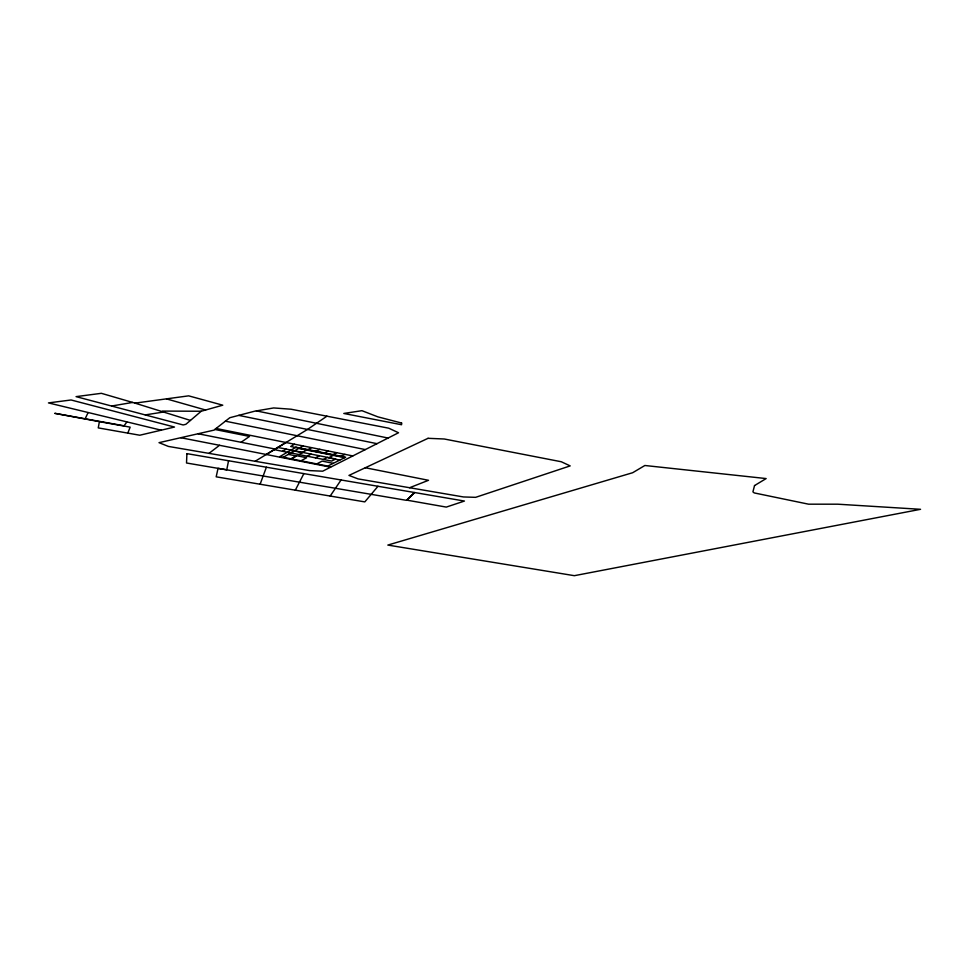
<?xml version="1.0" encoding="UTF-8"?>
<svg xmlns="http://www.w3.org/2000/svg" width="969" height="969" viewBox="0 0 969 969"><rect width="100%" height="100%" fill="white"/><g stroke="black" fill="none" stroke-linecap="round" stroke-linejoin="round"><path stroke-width="1.45" d="M126.806 422.109L124.032 425.791L54.773 413.327L99.383 421.648L98.257 427.898L139.778 435.226L174.505 427.05L71.076 399.979L48.45 402.91L161.363 430.224M228.551 460.747L226.746 469.832L218.037 468.354L216.184 476.821L364.816 501.894L377.983 486.281M266.39 467.215L260.116 484.234M127.823 433.046L130.161 427.147L99.383 421.648M88.009 412.758L85.272 418.511M303.878 473.611L295.315 490.169M341.076 479.97L330.187 496.043M190.445 420.425L201.213 411.244L222.773 405.187L188.652 395.849L134.994 403.128L101.37 393.317L76.066 396.636L183.153 424.955L185.842 424.313L190.445 420.425L134.994 403.128M330.599 467.179L322.689 471.188L309.729 470.619L168.388 446.418L159.013 442.663L213.955 430.139L229.835 417.712L254.629 411.207L273.682 407.937L291.063 409.221L388.751 428.201L398.525 432.755L330.611 467.191L266.245 454.485L307.476 429.461L326.928 416.185M209.001 453.371L219.527 445.292L266.269 454.485L286 442.506M241.075 442.288L249.53 436.413L214.827 429.461M255.138 461.268L266.269 454.485M282.536 451.288L286.206 449.119M294.515 444.226L290.688 446.479L340.688 456.508L344.928 454.376M290.785 452.935L294.528 450.791M299.094 448.162L302.982 445.934M283.311 457.271L298.731 448.429L344.746 457.634M291.039 458.809L296.163 455.939L288.35 454.388M306.725 450.028L302.195 452.559L294.285 450.985M291.342 458.858L296.865 455.769L306.652 457.719L301.008 460.784M299.009 454.57L302.812 452.45M307.476 449.846L311.424 447.63M307.209 456.205L311.085 454.098M315.821 451.518L319.843 449.325M315.385 457.84L319.322 455.745M324.143 453.189L328.237 451.009M323.525 459.463L327.534 457.392M332.428 454.849L336.594 452.693M316.754 463.897L322.156 461.111L333.3 463.339M333.336 455.345L328.539 457.828L339.828 460.081M409.584 487.722L428.516 480.297L365.313 467.748M111.798 405.987L132.644 402.438M145.289 414.889L164.742 411.837M162.489 411.086L201.213 411.244M180.755 437.709L219.527 445.292M198.1 433.749L275.22 449.071M274.251 449.64L331.64 461.074L335.71 459.027L277.849 447.448M216.087 428.468L352.813 455.927M365.325 449.58L225.402 421.188M238.737 415.374L376.977 443.669M256.41 410.892L388.084 438.049M166.523 398.889L205.622 410.008M401.614 423.041L401.566 424.737L343.801 413.46L361.946 410.686L377.898 416.864L401.614 423.041M186.908 453.637L186.52 463L406.544 500.343L414.587 492.531L406.762 500.137L446.285 507.09L464.442 501.046L186.908 453.637M754.536 485.566L752.925 491.852L754.221 492.918L808.594 504.183L837.81 504.195L920.55 509.306L574.351 575.683L387.83 545.075L632.66 472.727L644.869 465.495L766.14 478.565L754.536 485.566M295.993 447.218L279.847 456.593L327.776 466.089L345.642 457.186L295.993 447.218M428.044 438.315L348.961 475.416L358.082 478.904L463.448 496.952L475.622 497.339L570.172 465.895L561.257 461.741L444.262 438.993L428.044 438.315"/></g></svg>
